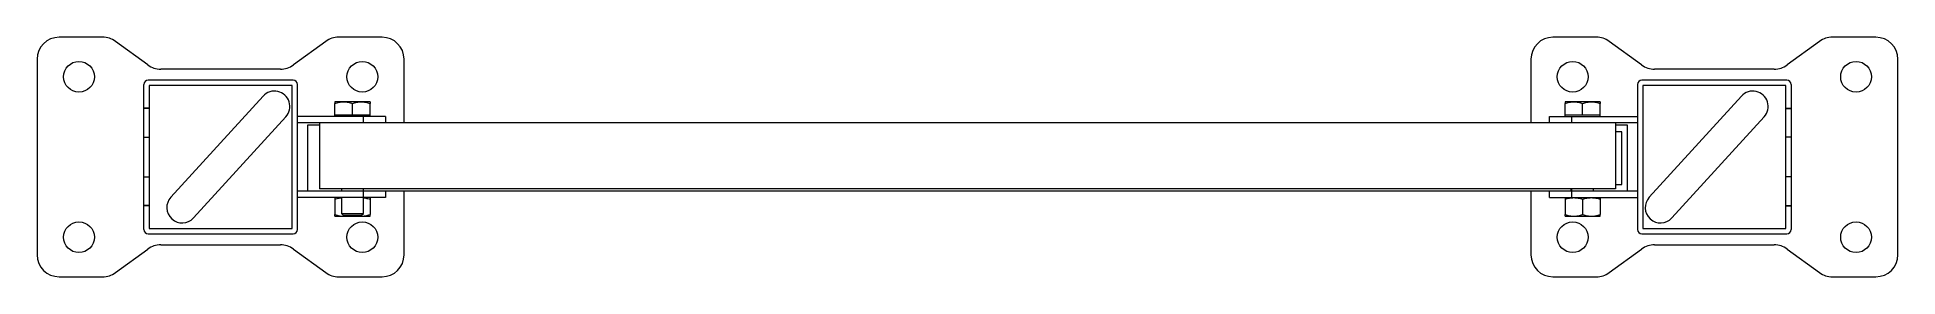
# Model space of a CAD drawing. Header units: millimetres. Extents: x -315 to 532, y -136 to -27.
import ezdxf

# ---------------------------------------------------------------- set-up
doc = ezdxf.new("R2010")
doc.units = ezdxf.units.MM

msp = doc.modelspace()

# ---------------------------------------------------------------- linework, layer by layer
at = {"color": 7, "linetype": 'Continuous', "lineweight": 15}
for p, q in [((-285.26, -27.29), (-305.01, -27.29)), ((-264.64, -39.88), (-279.39, -29.19)), ((-183.64, -29.19), (-198.39, -39.88)), ((-158.01, -27.29), (-177.77, -27.29)), ((394.72, -27.29), (374.97, -27.29)), ((415.34, -39.88), (400.59, -29.19)), ((496.34, -29.19), (481.59, -39.88)), ((521.97, -27.29), (502.21, -27.29)), ((-315.01, -37.29), (-315.01, -126.29)), ((-204.26, -41.79), (-258.77, -41.79)), ((-148.01, -66.29), (-148.01, -37.29)), ((364.97, -37.29), (364.97, -66.29)), ((475.72, -41.79), (421.21, -41.79)), ((531.97, -126.29), (531.97, -37.29)), ((-266.51, -114.79), (-266.51, -48.79)), ((-198.51, -46.79), (-264.51, -46.79)), ((-264.01, -49.29), (-264.01, -114.29)), ((-199.01, -49.29), (-264.01, -49.29)), ((-199.01, -114.29), (-199.01, -49.29)), ((-196.51, -114.79), (-196.51, -48.79)), ((413.47, -48.79), (413.47, -114.79)), ((481.47, -46.79), (415.47, -46.79)), ((480.97, -49.29), (415.97, -49.29)), ((415.97, -49.29), (415.97, -114.29)), ((480.97, -114.29), (480.97, -49.29)), ((483.47, -48.79), (483.47, -114.79)), ((-212.18, -54.07), (-254.18, -100.07)), ((-163.51, -56.66), (-179.52, -56.66)), ((-179.52, -63.29), (-179.52, -57.37)), ((-179.51, -63.29), (-179.51, -57.37)), ((-171.51, -62.69), (-171.51, -57.37)), ((-163.51, -63.29), (-163.51, -57.37)), ((396.49, -56.66), (380.49, -56.66)), ((380.49, -63.29), (380.49, -57.37)), ((388.49, -62.69), (388.49, -57.37)), ((396.49, -63.29), (396.49, -57.37)), ((460.8, -54.07), (418.8, -100.07)), ((-264.01, -59.51), (-266.51, -59.51)), ((-264.01, -59.79), (-266.51, -59.79)), ((-243.84, -109.51), (-201.84, -63.51)), ((-156.51, -63.29), (-196.51, -63.29)), ((413.47, -66.29), (-196.51, -66.29)), ((-186.53, -67.29), (-192.03, -67.29)), ((-192.03, -67.29), (-192.03, -97.29)), ((-186.53, -66.29), (-186.53, -96.29)), ((-163.51, -62.69), (-179.52, -62.69)), ((-166.51, -66.29), (-166.51, -63.29)), ((-156.51, -63.29), (-156.51, -66.29)), ((373.47, -66.29), (373.47, -63.29)), ((373.47, -63.29), (413.47, -63.29)), ((396.49, -62.69), (380.49, -62.69)), ((383.47, -63.29), (383.47, -66.29)), ((403.47, -66.29), (403.47, -96.29)), ((409, -67.29), (403.47, -67.29)), ((409, -97.29), (409, -67.29)), ((429.14, -109.51), (471.14, -63.51)), ((480.97, -59.51), (483.47, -59.51)), ((480.97, -59.79), (483.47, -59.79)), ((-266.51, -72.79), (-264.01, -72.79)), ((406.41, -70.29), (403.47, -70.29)), ((406.41, -94.29), (406.41, -70.29)), ((483.47, -72.79), (480.97, -72.79)), ((-266.51, -90.79), (-264.01, -90.79)), ((483.47, -90.79), (480.97, -90.79)), ((413.47, -97.29), (-196.51, -97.29)), ((-156.51, -100.29), (-196.51, -100.29)), ((403.47, -96.29), (-186.53, -96.29)), ((-179.52, -101), (-179.52, -107.97)), ((-179.51, -101), (-179.51, -107.97)), ((-176.51, -96.29), (-176.51, -97.29)), ((-176.51, -100.29), (-176.51, -107.46)), ((-166.51, -107.46), (-166.51, -96.29)), ((-163.51, -101), (-163.51, -107.97)), ((-156.51, -97.29), (-156.51, -100.29)), ((-148.01, -126.29), (-148.01, -97.29)), ((364.97, -97.29), (364.97, -126.29)), ((373.47, -100.29), (373.47, -97.29)), ((373.47, -100.29), (413.47, -100.29)), ((380.49, -101), (380.49, -107.97)), ((383.09, -96.29), (383.09, -97.29)), ((383.47, -97.29), (383.47, -100.29)), ((383.49, -96.29), (383.49, -97.29)), ((388.49, -101), (388.49, -107.97)), ((393.49, -97.29), (393.49, -96.29)), ((396.49, -101), (396.49, -107.97)), ((403.47, -94.29), (406.41, -94.29)), ((-264.01, -103.79), (-266.51, -103.79)), ((-264.01, -104.07), (-266.51, -104.07)), ((-179.52, -108.69), (-163.51, -108.69)), ((-176.51, -107.46), (-175.69, -108.29)), ((-176.51, -107.46), (-166.51, -107.46)), ((-175.69, -108.29), (-167.34, -108.29)), ((-167.34, -108.29), (-166.51, -107.46)), ((380.49, -108.69), (396.49, -108.69)), ((480.97, -103.79), (483.47, -103.79)), ((480.97, -104.07), (483.47, -104.07)), ((-264.51, -116.79), (-198.51, -116.79)), ((-264.01, -114.29), (-199.01, -114.29)), ((415.47, -116.79), (481.47, -116.79)), ((415.97, -114.29), (480.97, -114.29)), ((-279.39, -134.38), (-264.64, -123.69)), ((-258.77, -121.79), (-204.26, -121.79)), ((-198.39, -123.69), (-183.64, -134.38)), ((400.59, -134.38), (415.34, -123.69)), ((421.21, -121.79), (475.72, -121.79)), ((481.59, -123.69), (496.34, -134.38)), ((-305.01, -136.29), (-285.26, -136.29)), ((-177.77, -136.29), (-158.01, -136.29)), ((374.97, -136.29), (394.72, -136.29)), ((502.21, -136.29), (521.97, -136.29))]:
    msp.add_line(p, q, dxfattribs=at)
for centre in [(-296.01, -45.29), (-167.01, -45.29), (383.97, -45.29), (512.97, -45.29), (-296.01, -118.29), (-167.01, -118.29), (383.97, -118.29), (512.97, -118.29)]:
    msp.add_circle(centre, 7, dxfattribs=at)
for centre, radius, start, end in [((-305.01, -37.29), 10, 90, 180), ((-285.26, -37.29), 10, 54.05789, 90), ((-177.77, -37.29), 10, 90, 125.94211), ((-158.01, -37.29), 10, 0, 90), ((374.97, -37.29), 10, 90, 180), ((394.72, -37.29), 10, 54.05789, 90), ((502.21, -37.29), 10, 90, 125.94211), ((521.97, -37.29), 10, 0, 90), ((-258.77, -31.79), 10, 234.05789, 270), ((-204.26, -31.79), 10, 270, 305.94211), ((421.21, -31.79), 10, 234.05789, 270), ((475.72, -31.79), 10, 270, 305.94211), ((-264.51, -48.79), 2, 90, 180), ((-198.51, -48.79), 2, 0, 90), ((415.47, -48.79), 2, 90, 180), ((481.47, -48.79), 2, 0, 90), ((-207.01, -58.79), 7, 317.60256, 137.60256), ((465.97, -58.79), 7, 317.60256, 137.60256), ((-249.01, -104.79), 7, 137.60256, 317.60256), ((423.97, -104.79), 7, 137.60256, 317.60256), ((-264.51, -114.79), 2, 180, 270), ((-198.51, -114.79), 2, 270, 360), ((415.47, -114.79), 2, 180, 270), ((481.47, -114.79), 2, 270, 0), ((-305.01, -126.29), 10, 180, 270), ((-258.77, -131.79), 10, 90, 125.94211), ((-204.26, -131.79), 10, 54.05789, 90), ((-158.01, -126.29), 10, 270, 0), ((374.97, -126.29), 10, 180, 270), ((421.21, -131.79), 10, 90, 125.94211), ((475.72, -131.79), 10, 54.05789, 90), ((521.97, -126.29), 10, 270, 0), ((-285.26, -126.29), 10, 270, 305.94211), ((-177.77, -126.29), 10, 234.05789, 270), ((394.72, -126.29), 10, 270, 305.94211), ((502.21, -126.29), 10, 234.05789, 270)]:
    msp.add_arc(centre, radius, start, end, dxfattribs=at)
for points, knots in [([(-179.51, -57.37), (-178.86, -57.16), (-178.2, -56.98), (-176.87, -56.73), (-176.2, -56.66), (-175.51, -56.66)], [0, 0, 0, 0, 0.5, 0.5, 1, 1, 1, 1]), ([(-179.51, -56.66), (-179.51, -56.66), (-179.51, -56.68), (-179.51, -56.74), (-179.51, -56.79), (-179.51, -56.98), (-179.51, -57.16), (-179.51, -57.37)], [0, 0, 0, 0, 0.25, 0.25, 0.5, 0.5, 1, 1, 1, 1]), ([(-175.51, -56.66), (-175.17, -56.66), (-174.83, -56.68), (-174.16, -56.74), (-173.82, -56.79), (-172.82, -56.98), (-172.17, -57.16), (-171.51, -57.37)], [0, 0, 0, 0, 0.25, 0.25, 0.5, 0.5, 1, 1, 1, 1]), ([(-171.51, -57.37), (-170.86, -57.16), (-170.2, -56.98), (-168.87, -56.73), (-168.2, -56.66), (-167.51, -56.66)], [0, 0, 0, 0, 0.5, 0.5, 1, 1, 1, 1]), ([(-167.51, -56.66), (-167.17, -56.66), (-166.83, -56.68), (-166.16, -56.74), (-165.82, -56.79), (-164.82, -56.98), (-164.17, -57.16), (-163.51, -57.37)], [0, 0, 0, 0, 0.25, 0.25, 0.5, 0.5, 1, 1, 1, 1]), ([(-163.51, -56.66), (-163.51, -56.66), (-163.51, -56.68), (-163.51, -56.74), (-163.51, -56.79), (-163.51, -56.98), (-163.51, -57.16), (-163.51, -57.37)], [0, 0, 0, 0, 0.25, 0.25, 0.5, 0.5, 1, 1, 1, 1]), ([(380.49, -57.37), (381.15, -57.16), (381.8, -56.98), (383.14, -56.73), (383.81, -56.66), (384.49, -56.66)], [0, 0, 0, 0, 0.5, 0.5, 1, 1, 1, 1]), ([(380.49, -56.66), (380.49, -56.66), (380.49, -56.68), (380.49, -56.74), (380.49, -56.79), (380.49, -56.98), (380.49, -57.16), (380.49, -57.37)], [0, 0, 0, 0, 0.25, 0.25, 0.5, 0.5, 1, 1, 1, 1]), ([(384.49, -56.66), (384.83, -56.66), (385.17, -56.68), (385.85, -56.74), (386.18, -56.79), (387.18, -56.98), (387.84, -57.16), (388.49, -57.37)], [0, 0, 0, 0, 0.25, 0.25, 0.5, 0.5, 1, 1, 1, 1]), ([(388.49, -57.37), (389.15, -57.16), (389.8, -56.98), (391.14, -56.73), (391.81, -56.66), (392.49, -56.66)], [0, 0, 0, 0, 0.5, 0.5, 1, 1, 1, 1]), ([(392.49, -56.66), (392.83, -56.66), (393.17, -56.68), (393.85, -56.74), (394.18, -56.79), (395.18, -56.98), (395.84, -57.16), (396.49, -57.37)], [0, 0, 0, 0, 0.25, 0.25, 0.5, 0.5, 1, 1, 1, 1]), ([(396.49, -56.66), (396.49, -56.66), (396.49, -56.68), (396.49, -56.74), (396.49, -56.79), (396.49, -56.98), (396.49, -57.16), (396.49, -57.37)], [0, 0, 0, 0, 0.25, 0.25, 0.5, 0.5, 1, 1, 1, 1]), ([(-179.51, -100.29), (-179.51, -100.29), (-179.51, -100.36), (-179.51, -100.61), (-179.51, -100.79), (-179.51, -101)], [0, 0, 0, 0, 0.5, 0.5, 1, 1, 1, 1]), ([(-179.51, -101), (-178.87, -100.79), (-177.88, -100.48), (-176.86, -100.41), (-176.51, -100.38)], [0, 0, 0, 0, 0.658232, 1, 1, 1, 1]), ([(-166.51, -100.37), (-166.13, -100.41), (-165.11, -100.49), (-164.13, -100.81), (-163.51, -101)], [0, 0, 0, 0, 0.376658, 1, 1, 1, 1]), ([(-163.51, -100.29), (-163.51, -100.29), (-163.51, -100.36), (-163.51, -100.61), (-163.51, -100.79), (-163.51, -101)], [0, 0, 0, 0, 0.5, 0.5, 1, 1, 1, 1]), ([(380.49, -101), (381.15, -100.79), (381.8, -100.61), (383.14, -100.36), (383.81, -100.29), (384.49, -100.29)], [0, 0, 0, 0, 0.5, 0.5, 1, 1, 1, 1]), ([(380.49, -100.29), (380.49, -100.29), (380.49, -100.36), (380.49, -100.61), (380.49, -100.79), (380.49, -101)], [0, 0, 0, 0, 0.5, 0.5, 1, 1, 1, 1]), ([(384.49, -100.29), (384.83, -100.29), (385.17, -100.31), (385.85, -100.37), (386.18, -100.42), (387.18, -100.61), (387.84, -100.79), (388.49, -101)], [0, 0, 0, 0, 0.25, 0.25, 0.5, 0.5, 1, 1, 1, 1]), ([(388.49, -101), (389.15, -100.79), (389.8, -100.61), (391.14, -100.36), (391.81, -100.29), (392.49, -100.29)], [0, 0, 0, 0, 0.5, 0.5, 1, 1, 1, 1]), ([(392.49, -100.29), (392.83, -100.29), (393.17, -100.31), (393.85, -100.37), (394.18, -100.42), (395.18, -100.61), (395.84, -100.79), (396.49, -101)], [0, 0, 0, 0, 0.25, 0.25, 0.5, 0.5, 1, 1, 1, 1]), ([(396.49, -100.29), (396.49, -100.29), (396.49, -100.36), (396.49, -100.61), (396.49, -100.79), (396.49, -101)], [0, 0, 0, 0, 0.5, 0.5, 1, 1, 1, 1]), ([(-179.51, -107.97), (-178.86, -108.19), (-178.2, -108.37), (-176.87, -108.62), (-176.2, -108.69), (-175.51, -108.69)], [0, 0, 0, 0, 0.5, 0.5, 1, 1, 1, 1]), ([(-179.51, -108.69), (-179.51, -108.69), (-179.51, -108.62), (-179.51, -108.37), (-179.51, -108.19), (-179.51, -107.97)], [0, 0, 0, 0, 0.5, 0.5, 1, 1, 1, 1]), ([(-175.51, -108.69), (-175.42, -108.69), (-174.7, -108.68), (-173.74, -108.59), (-172.91, -108.35), (-172.68, -108.29)], [0, 0, 0, 0, 0.099587, 0.754202, 1, 1, 1, 1]), ([(-170.32, -108.29), (-170.07, -108.36), (-169.15, -108.63), (-168.2, -108.66), (-167.51, -108.69)], [0, 0, 0, 0, 0.278604, 1, 1, 1, 1]), ([(-167.51, -108.69), (-167.17, -108.69), (-166.83, -108.67), (-166.16, -108.61), (-165.82, -108.56), (-164.82, -108.37), (-164.17, -108.19), (-163.51, -107.97)], [0, 0, 0, 0, 0.25, 0.25, 0.5, 0.5, 1, 1, 1, 1]), ([(-163.51, -108.69), (-163.51, -108.69), (-163.51, -108.62), (-163.51, -108.37), (-163.51, -108.19), (-163.51, -107.97)], [0, 0, 0, 0, 0.5, 0.5, 1, 1, 1, 1]), ([(380.49, -107.97), (381.15, -108.19), (381.8, -108.37), (383.14, -108.62), (383.81, -108.69), (384.49, -108.69)], [0, 0, 0, 0, 0.5, 0.5, 1, 1, 1, 1]), ([(380.49, -108.69), (380.49, -108.69), (380.49, -108.62), (380.49, -108.37), (380.49, -108.19), (380.49, -107.97)], [0, 0, 0, 0, 0.5, 0.5, 1, 1, 1, 1]), ([(384.49, -108.69), (384.83, -108.69), (385.17, -108.67), (385.85, -108.61), (386.18, -108.56), (387.18, -108.37), (387.84, -108.19), (388.49, -107.97)], [0, 0, 0, 0, 0.25, 0.25, 0.5, 0.5, 1, 1, 1, 1]), ([(388.49, -107.97), (389.15, -108.19), (389.8, -108.37), (391.14, -108.62), (391.81, -108.69), (392.49, -108.69)], [0, 0, 0, 0, 0.5, 0.5, 1, 1, 1, 1]), ([(392.49, -108.69), (392.83, -108.69), (393.17, -108.67), (393.85, -108.61), (394.18, -108.56), (395.18, -108.37), (395.84, -108.19), (396.49, -107.97)], [0, 0, 0, 0, 0.25, 0.25, 0.5, 0.5, 1, 1, 1, 1]), ([(396.49, -108.69), (396.49, -108.69), (396.49, -108.62), (396.49, -108.37), (396.49, -108.19), (396.49, -107.97)], [0, 0, 0, 0, 0.5, 0.5, 1, 1, 1, 1])]:
    msp.add_open_spline(points, degree=3, knots=knots, dxfattribs=at)

doc.saveas('drawing.dxf')
